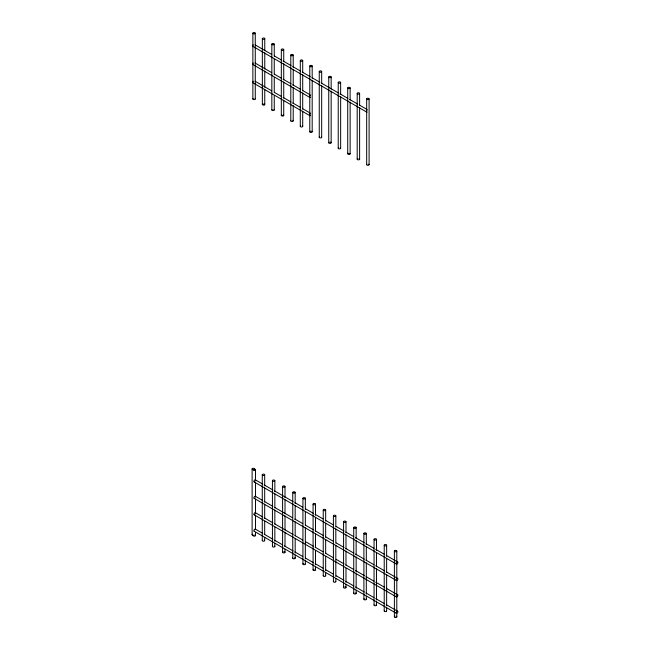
<?xml version="1.0" encoding="UTF-8"?>
<svg xmlns="http://www.w3.org/2000/svg" width="650" height="650" viewBox="0 0 650 650"><rect width="100%" height="100%" fill="white"/><g stroke="black" fill="none" stroke-linecap="round" stroke-linejoin="round"><path stroke-width="0.97" d="M263.559 104.39L264.485 104.837A1.211 0.699 0 0 0 264.201 103.797M282.523 115.343L283.449 115.789M348.92 153.676L349.846 154.123M255.101 44.85L271.741 54.454M274.365 55.965L281.369 60.011M283.116 61.019L290.997 65.569M292.752 66.584L300.633 71.134M302.38 72.142L310.261 76.692M312.008 77.699L319.889 82.249M321.644 83.265L338.276 92.869M340.031 93.876L347.912 98.426M349.659 99.442L357.541 103.992M359.296 104.999L367.169 109.549M253.866 46.922L366.811 112.133M255.101 63.05L271.741 72.654M274.365 74.173L281.369 78.211M283.116 79.227L290.997 83.777M292.752 84.784L300.633 89.334M302.38 90.35L310.261 94.892M253.866 65.122L309.904 97.476M255.101 81.25L271.741 90.854M274.365 92.373L281.369 96.419M283.116 97.427L290.997 101.977M292.752 102.993L300.633 107.534M302.38 108.55L310.261 113.1M253.866 83.33L309.904 115.676M255.369 479.846L262.389 483.901M264.144 484.916L272.927 489.986M274.69 491.002L293.134 501.646M294.889 502.661L302.794 507.227M305.427 508.747L313.332 513.313M315.088 514.321L322.993 518.887M325.626 520.406L333.531 524.972M336.164 526.492L344.069 531.058M345.824 532.074L353.73 536.632M355.485 537.648L364.268 542.717M366.023 543.733L373.929 548.299M375.684 549.307L384.467 554.377M386.222 555.392L397.637 561.99A1.211 0.699 -60 0 1 397.256 563.859A1.211 0.699 -60 0 1 396.216 563.249A1.211 0.699 -60 0 1 397.637 561.99M254.158 481.934L396.435 564.078M255.369 496.275L262.389 500.329M264.144 501.345L272.927 506.415M274.69 507.431L292.248 517.571M294.889 519.09L302.794 523.656M305.427 525.176L313.332 529.742M315.088 530.749L322.993 535.316M325.626 536.835L333.531 541.401M336.164 542.921L344.069 547.487M345.824 548.503L353.73 553.061M355.485 554.076L364.268 559.146M366.023 560.162L373.929 564.728M375.684 565.736L384.467 570.806M386.222 571.821L397.637 578.419A1.211 0.699 -60 0 1 397.256 580.288A1.211 0.699 -60 0 1 396.216 579.678A1.211 0.699 -60 0 1 397.637 578.419M254.158 498.363L396.435 580.507M255.369 512.704L262.389 516.758M264.144 517.774L272.927 522.844M274.69 523.859L293.134 534.503M294.889 535.519L302.794 540.085M305.427 541.604L313.332 546.171M315.088 547.178L322.993 551.744M325.626 553.264L333.531 557.83M336.164 559.349L344.069 563.916M345.824 564.931L353.73 569.489M355.485 570.505L364.268 575.575M366.023 576.591L373.929 581.157M375.684 582.164L384.467 587.234M386.222 588.25L397.637 594.847A1.211 0.699 -60 0 1 397.256 596.716A1.211 0.699 -60 0 1 396.216 596.107A1.211 0.699 -60 0 1 397.637 594.847M254.158 514.792L396.435 596.936M255.369 529.133L262.389 533.187M264.144 534.202L272.927 539.273M274.69 540.288L282.588 544.846M284.351 545.862L293.134 550.932M294.889 551.947L302.794 556.514M305.427 558.033L313.332 562.599M315.088 563.607L322.993 568.173M325.626 569.692L333.531 574.259M336.164 575.778L344.069 580.344M345.824 581.36L353.73 585.918M355.485 586.934L364.268 592.004M366.023 593.019L373.929 597.586M375.684 598.593L384.467 603.663M386.222 604.679L397.637 611.276A1.211 0.699 -60 0 1 397.256 613.145A1.211 0.699 -60 0 1 396.216 612.536A1.211 0.699 -60 0 1 397.637 611.276M254.158 531.221L396.435 613.364M396.801 551.086A1.211 0.699 0 0 1 394.989 551.696A1.211 0.699 0 0 1 394.989 550.485A1.211 0.699 0 0 1 396.801 551.086L396.801 562.209M396.801 564.233L396.801 578.386M396.801 580.409L396.801 594.563M396.801 596.586L396.801 611.747M396.801 613.771L396.801 616.801M394.387 551.086L394.387 616.801M386.636 545.22A1.211 0.699 0 0 1 384.824 545.821A1.211 0.699 0 0 1 384.824 544.619A1.211 0.699 0 0 1 386.636 545.22L386.636 556.343M386.636 558.366L386.636 572.52M386.636 574.543L386.636 605.881M386.636 607.904L386.636 610.935M384.223 545.22L384.223 610.935M376.472 539.354A1.211 0.699 0 0 1 374.66 539.955A1.211 0.699 0 0 1 374.66 538.753A1.211 0.699 0 0 1 376.472 539.354L376.472 550.477M376.472 552.5L376.472 566.654M376.472 568.669L376.472 600.015M376.472 602.038L376.472 605.069M374.059 539.354L374.059 605.069M369.094 98.954A1.211 0.699 0 0 1 367.217 99.491A1.211 0.699 0 0 1 367.356 98.288A1.211 0.699 0 0 1 369.094 98.954L369.102 164.612M366.681 98.93L366.681 164.645M366.316 533.488A1.211 0.699 0 0 1 364.504 534.089A1.211 0.699 0 0 1 364.504 532.886A1.211 0.699 0 0 1 366.316 533.488L366.316 544.611M366.316 546.626L366.316 560.779M366.316 562.803L366.316 594.149M366.316 596.172L366.316 599.202M363.894 533.488L363.894 599.202M359.613 93.478A1.211 0.699 0 0 1 357.736 94.014A1.211 0.699 0 0 1 357.874 92.812A1.211 0.699 0 0 1 359.613 93.478L359.613 105.552M359.613 107.575L359.613 159.136M357.199 93.454L357.199 159.169M356.151 527.621A1.211 0.699 0 0 1 354.339 528.222A1.211 0.699 0 0 1 354.339 527.012A1.211 0.699 0 0 1 356.151 527.621L356.151 538.736M356.151 540.759L356.151 554.913M356.151 556.936L356.151 572.106M356.151 574.129L356.151 588.283M356.151 590.298L356.151 593.336M353.738 527.621L353.738 593.336M350.131 87.945L350.131 100.076M350.131 102.099L350.131 153.66M347.717 87.978L347.717 153.692M345.987 521.755A1.211 0.699 0 0 1 344.175 522.356A1.211 0.699 0 0 1 344.175 521.146A1.211 0.699 0 0 1 345.987 521.755L345.987 532.87M345.987 534.893L345.987 549.047M345.987 551.07L345.987 565.224M345.987 568.254L345.987 582.408M345.987 584.431L345.987 587.47M343.574 521.755L343.574 587.47M340.641 82.469L340.641 94.599M340.641 96.623L340.641 148.184M338.227 82.501L338.227 148.216M335.822 515.881A1.211 0.699 0 0 1 334.011 516.49A1.211 0.699 0 0 1 334.011 515.279A1.211 0.699 0 0 1 335.822 515.881L335.822 527.004M335.822 529.027L335.822 543.181M335.822 545.204L335.822 576.542M335.822 578.565L335.822 581.596M333.409 515.881L333.409 581.596M331.159 76.993L331.159 89.123M331.159 91.146L331.159 142.707M328.746 77.025L328.746 142.74M325.658 510.014A1.211 0.699 0 0 1 323.854 510.624A1.211 0.699 0 0 1 323.854 509.413A1.211 0.699 0 0 1 325.658 510.014L325.658 521.137M325.658 523.161L325.658 537.314M325.658 539.337L325.658 553.491M325.658 556.522L325.658 570.676M325.658 572.699L325.658 575.729M323.245 510.014L323.245 575.729M321.677 71.516L321.677 83.647M321.677 85.67L321.677 137.231M319.256 71.549L319.256 137.264M315.502 504.148A1.211 0.699 0 0 1 313.69 504.749A1.211 0.699 0 0 1 313.69 503.547A1.211 0.699 0 0 1 315.502 504.148L315.502 515.271M315.502 517.294L315.502 531.448M315.502 533.471L315.502 547.625M315.502 550.656L315.502 564.809M315.502 566.832L315.502 569.863M313.081 504.148L313.081 569.863M312.187 66.04L312.187 78.171M312.187 80.194L312.187 131.755M309.774 66.072L309.774 131.787M305.338 498.282A1.211 0.699 0 0 1 303.526 498.883A1.211 0.699 0 0 1 303.526 497.681A1.211 0.699 0 0 1 305.338 498.282L305.338 509.405M305.338 511.428L305.338 525.582M305.338 527.605L305.338 558.943M305.338 560.966L305.338 563.997M302.924 498.282L302.924 563.997M302.705 60.564L302.705 72.694M302.705 74.718L302.705 90.894M302.705 92.918L302.705 109.086M302.705 111.109L302.705 126.279M300.292 60.596L300.292 126.311M295.173 492.416A1.211 0.699 0 0 1 293.361 493.017A1.211 0.699 0 0 1 293.361 491.814A1.211 0.699 0 0 1 295.173 492.416L295.173 503.539M295.173 505.554L295.173 519.716M295.173 521.731L295.173 535.884M295.173 538.923L295.173 553.077M295.173 555.1L295.173 558.131M293.215 55.087L293.215 67.218M293.215 69.241L293.215 85.418M293.215 87.441L293.215 103.61M293.215 105.633L293.215 120.803M292.76 492.416L292.76 558.131M290.802 55.12L290.802 120.835M285.009 486.549A1.211 0.699 0 0 1 283.197 487.151A1.211 0.699 0 0 1 283.197 485.94A1.211 0.699 0 0 1 285.009 486.549L285.009 497.664M285.009 499.688L285.009 513.841M285.009 515.864L285.009 530.018M285.009 532.041L285.009 546.195M285.009 549.226L285.009 552.264M283.733 49.611L283.733 61.742M283.733 63.765L283.733 79.942M283.733 81.965L283.733 98.134M283.733 100.157L283.733 115.326M282.596 486.549L282.596 552.264M281.32 49.644L281.32 115.359M274.844 480.683A1.211 0.699 0 0 1 273.041 481.284A1.211 0.699 0 0 1 273.041 480.074A1.211 0.699 0 0 1 274.844 480.683L274.844 491.798M274.844 493.821L274.844 507.975M274.844 509.998L274.844 524.152M274.844 527.183L274.844 541.336M274.844 543.359L274.844 546.398M274.243 44.2A1.211 0.699 0 0 1 272.366 44.728A1.211 0.699 0 0 1 272.512 43.526A1.211 0.699 0 0 1 274.243 44.2L274.251 56.266M274.251 59.296L274.251 74.466M274.251 77.496L274.251 92.657M274.251 95.696L274.251 109.85M272.431 480.683L272.431 546.398M271.83 44.167L271.83 109.883M264.761 38.724A1.211 0.699 0 0 1 262.884 39.252A1.211 0.699 0 0 1 263.023 38.049A1.211 0.699 0 0 1 264.761 38.724L264.761 50.789M264.761 52.812L264.761 68.989M264.761 71.013L264.761 87.189M264.761 89.204L264.761 104.374M264.688 474.809A1.211 0.699 0 0 1 262.876 475.418A1.211 0.699 0 0 1 262.876 474.207A1.211 0.699 0 0 1 264.688 474.809L264.688 485.932M264.688 487.955L264.688 502.109M264.688 504.132L264.688 518.286M264.688 521.316L264.688 534.462M264.688 537.493L264.688 540.524M262.348 38.691L262.348 104.406M262.275 474.809L262.275 540.524M255.507 469.779L255.507 480.902M255.507 482.926L255.507 497.079M255.507 499.102L255.507 513.256M255.507 515.271L255.507 529.425M255.507 532.464L255.507 535.494M255.271 33.248A1.211 0.699 0 0 1 253.394 33.776A1.211 0.699 0 0 1 253.541 32.573A1.211 0.699 0 0 1 255.271 33.248L255.279 98.897M252.866 33.215L252.866 98.93M252.111 468.942L252.111 534.658M254.54 531.253A1.211 0.699 -60 0 1 254.158 529.823A1.211 0.699 -60 0 1 255.588 529.441M254.979 514.572A1.211 0.699 -60 0 1 253.922 514.402A1.211 0.699 -60 0 1 254.686 512.809A1.211 0.699 -60 0 1 255.613 513.256M254.759 498.306A1.211 0.699 -60 0 1 253.906 497.811A1.211 0.699 -60 0 1 254.759 496.332A1.211 0.699 -60 0 1 255.613 496.827M254.54 481.967A1.211 0.699 -60 0 1 253.939 481.114A1.211 0.699 -60 0 1 254.979 479.806A1.211 0.699 -60 0 1 255.588 480.667M396.199 616.2A1.211 0.699 0 0 1 396.516 617.248A1.211 0.699 0 0 1 394.664 617.248A1.211 0.699 0 0 1 394.989 616.2M386.474 610.586A1.211 0.699 0 0 1 385.426 611.634A1.211 0.699 0 0 1 384.386 610.586M376.123 604.573A1.211 0.699 0 0 1 375.578 605.743A1.211 0.699 0 0 1 374.099 604.89M366.267 599.024A1.211 0.699 0 0 1 364.788 599.877A1.211 0.699 0 0 1 364.252 598.707M355.794 592.841A1.211 0.699 0 0 1 355.867 593.783A1.211 0.699 0 0 1 354.25 593.905A1.211 0.699 0 0 1 353.892 592.987M345.386 586.861A1.211 0.699 0 0 1 345.702 587.917A1.211 0.699 0 0 1 343.858 587.917A1.211 0.699 0 0 1 344.175 586.861M335.782 581.417A1.211 0.699 0 0 1 334.303 582.27A1.211 0.699 0 0 1 333.767 581.108M325.309 575.242A1.211 0.699 0 0 1 325.382 576.176A1.211 0.699 0 0 1 323.765 576.306A1.211 0.699 0 0 1 323.408 575.38M314.892 569.262A1.211 0.699 0 0 1 315.217 570.31A1.211 0.699 0 0 1 313.365 570.31A1.211 0.699 0 0 1 313.69 569.262M305.175 563.648A1.211 0.699 0 0 1 304.817 564.566A1.211 0.699 0 0 1 303.201 564.444A1.211 0.699 0 0 1 303.274 563.501M294.824 557.635A1.211 0.699 0 0 1 294.279 558.805A1.211 0.699 0 0 1 292.801 557.952M284.408 551.655A1.211 0.699 0 0 1 284.724 552.711A1.211 0.699 0 0 1 282.88 552.711A1.211 0.699 0 0 1 283.197 551.655M274.69 546.049A1.211 0.699 0 0 1 273.642 547.089A1.211 0.699 0 0 1 272.594 546.049M264.331 540.036A1.211 0.699 0 0 1 263.794 541.198A1.211 0.699 0 0 1 262.316 540.345M254.166 535.153A1.211 0.699 0 0 1 252.46 535.153A1.211 0.699 0 0 1 252.46 534.17M255.158 534.999A1.211 0.699 0 0 1 254.613 536.169A1.211 0.699 0 0 1 253.134 535.316M254.613 469.105A1.211 0.699 0 0 1 255.344 470.129A1.211 0.699 0 0 1 253.443 470.275M310.367 115.7A1.211 0.699 -60 0 1 309.668 115.131A1.211 0.699 -60 0 1 310.367 113.758M253.175 82.883A1.211 0.699 -60 0 1 253.175 81.193M310.367 97.5A1.211 0.699 -60 0 1 309.668 96.931A1.211 0.699 -60 0 1 310.367 95.558M253.175 64.683A1.211 0.699 -60 0 1 253.175 62.985M366.925 112.182A1.211 0.699 -60 0 1 366.925 110.581M253.175 46.475A1.211 0.699 -60 0 1 253.175 44.785M368.851 164.206A1.211 0.699 0 0 1 368.721 165.132A1.211 0.699 0 0 1 367.104 165.157A1.211 0.699 0 0 1 366.901 164.231M359.141 158.592A1.211 0.699 0 0 1 359.263 159.64A1.211 0.699 0 0 1 357.443 159.575A1.211 0.699 0 0 1 357.809 158.543M350.041 153.416A1.211 0.699 0 0 1 349.513 154.278A1.211 0.699 0 0 1 347.961 154.099A1.211 0.699 0 0 1 348.067 153.181M340.251 147.68A1.211 0.699 0 0 1 340.389 148.631A1.211 0.699 0 0 1 338.764 148.777A1.211 0.699 0 0 1 338.39 147.851M330.501 142.098A1.211 0.699 0 0 1 330.923 143.138A1.211 0.699 0 0 1 329.087 143.203A1.211 0.699 0 0 1 329.266 142.147M321.425 136.825A1.211 0.699 0 0 1 321.295 137.751A1.211 0.699 0 0 1 319.678 137.776A1.211 0.699 0 0 1 319.475 136.849M311.716 131.211A1.211 0.699 0 0 1 311.838 132.259A1.211 0.699 0 0 1 310.017 132.194A1.211 0.699 0 0 1 310.383 131.162M302.575 125.978A1.211 0.699 0 0 1 302.152 126.88A1.211 0.699 0 0 1 300.56 126.734A1.211 0.699 0 0 1 300.641 125.799M292.825 120.299A1.211 0.699 0 0 1 293.004 121.217A1.211 0.699 0 0 1 291.46 121.436A1.211 0.699 0 0 1 290.875 120.583M283.644 115.082A1.211 0.699 0 0 1 283.091 115.96A1.211 0.699 0 0 1 281.523 115.733A1.211 0.699 0 0 1 281.751 114.806M273.999 109.444A1.211 0.699 0 0 1 273.869 110.37A1.211 0.699 0 0 1 272.252 110.394A1.211 0.699 0 0 1 272.049 109.468M264.461 104.853A1.211 0.699 0 0 1 262.616 104.829A1.211 0.699 0 0 1 262.957 103.781M255.149 98.597A1.211 0.699 0 0 1 254.759 99.483A1.211 0.699 0 0 1 253.183 99.385A1.211 0.699 0 0 1 253.143 98.467M252.712 469.552A1.211 0.699 0 0 0 254.524 468.942A1.211 0.699 0 0 0 252.712 468.341A1.211 0.699 0 0 0 252.712 469.552M348.246 88.538A1.211 0.699 0 0 0 350.123 88.002A1.211 0.699 0 0 0 348.392 87.336A1.211 0.699 0 0 0 348.246 88.538M338.764 83.062A1.211 0.699 0 0 0 340.641 82.526A1.211 0.699 0 0 0 338.902 81.859A1.211 0.699 0 0 0 338.764 83.062M329.282 77.586A1.211 0.699 0 0 0 331.159 77.049A1.211 0.699 0 0 0 329.42 76.383A1.211 0.699 0 0 0 329.282 77.586M319.792 72.109A1.211 0.699 0 0 0 321.669 71.573A1.211 0.699 0 0 0 319.938 70.907A1.211 0.699 0 0 0 319.792 72.109M310.31 66.633A1.211 0.699 0 0 0 312.187 66.097A1.211 0.699 0 0 0 310.448 65.431A1.211 0.699 0 0 0 310.31 66.633M300.82 61.157A1.211 0.699 0 0 0 302.697 60.621A1.211 0.699 0 0 0 300.966 59.954A1.211 0.699 0 0 0 300.82 61.157M291.338 55.681A1.211 0.699 0 0 0 293.215 55.144A1.211 0.699 0 0 0 291.476 54.478A1.211 0.699 0 0 0 291.338 55.681M281.856 50.204A1.211 0.699 0 0 0 283.733 49.676A1.211 0.699 0 0 0 281.994 49.002A1.211 0.699 0 0 0 281.856 50.204"/></g></svg>
